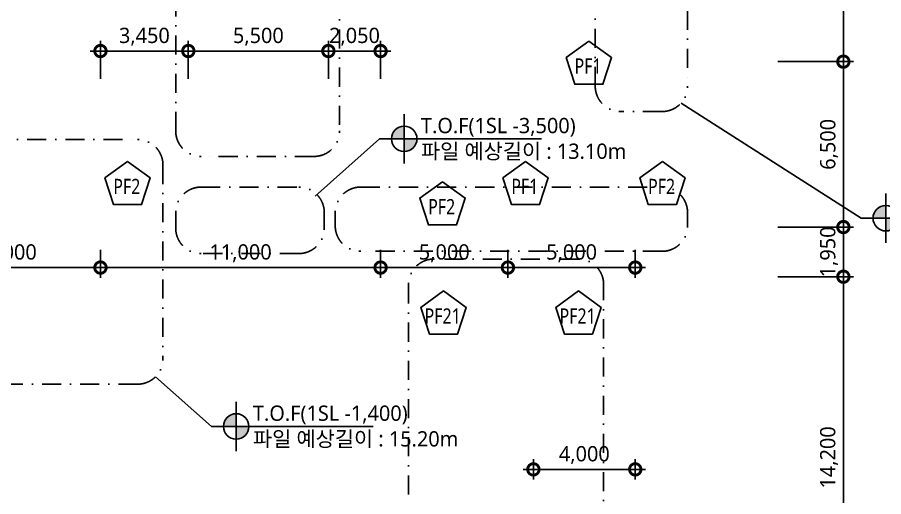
# Model space of a CAD drawing. Header units: millimetres. Extents: x 9300 to 332157, y 4200 to 105100.
# Drawn here: x 88236 to 122255, y 32308 to 51141 of the extents above; entities that cross this region are included whole.
import ezdxf
from ezdxf.enums import TextEntityAlignment as Align

# ---------------------------------------------------------------- set-up
doc = ezdxf.new("R2010")
doc.units = ezdxf.units.MM
doc.header["$LTSCALE"] = 150
doc.linetypes.add('DASHDOT-GAUN', pattern=[10, 5, -2.5, 0, -2.5])
doc.layers.get('DEFPOINTS').update_dxf_attribs({"color": 137})
for name, color, linetype in [('DIM', 7, 'Continuous'), ('S-SYM', 6, 'Continuous'), ('SYM', 6, 'Continuous'), ('SYM-LEAD', 6, 'Continuous'), ('SYM-LEVEL', 7, 'Continuous')]:
    doc.layers.add(name, color=color, linetype=linetype)
doc.styles.add('스타일1', font='malgun.ttf')
doc.dimstyles.new('CJA', dxfattribs={"dimscale": 200, "dimtxt": 3, "dimasz": 1, "dimexe": 2, "dimexo": 3, "dimgap": 1, "dimtad": 1, "dimdec": 0, "dimzin": 1, "dimdsep": 46, "dimlunit": 6, "dimtxsty": '스타일1', "dimblk": 'GAUN-DOT', "dimcen": -2, "dimdle": 2, "dimclrd": 256, "dimclre": 256, "dimclrt": 3, "dimadec": 0, "dimazin": 0, "dimtfac": 1, "dimtdec": 0, "dimtix": 1, "dimtmove": 2, "dimatfit": 3, "dimldrblk": 'DOTSMALL', "dimfxl": 1, "dimtolj": 1, "dimtzin": 1, "dimarcsym": 0})
doc.dimstyles.new('DIM-QD 1', dxfattribs={"dimtxt": 3, "dimasz": 1.5, "dimexe": 1, "dimexo": 0, "dimgap": 1, "dimtad": 1, "dimdec": 3, "dimdsep": 46, "dimlunit": 6, "dimtxsty": '스타일1', "dimblk1": 'ARCHTICK', "dimblk2": 'ARCHTICK', "dimsah": 1, "dimcen": 0, "dimclrd": 256, "dimclre": 256, "dimclrt": 3, "dimazin": 2, "dimtfac": 1, "dimtdec": 3, "dimtix": 1, "dimtmove": 2, "dimatfit": 3, "dimldrblk": 'ARCHTICK', "dimfxl": 1, "dimtolj": 1, "dimtzin": 0, "dimarcsym": 0})

# ---------------------------------------------------------------- blocks, each defined once
blk = doc.blocks.new('str-f')
blk.add_lwpolyline([(0, 469), (-446, 145), (-276, -379), (276, -379), (446, 145)], close=True)
at = {"color": 3, "style": '스타일1'}
blk.add_attdef('F1', text='', height=300, dxfattribs=at).set_placement((-16, -20), align=Align.MIDDLE)
blk = doc.blocks.new('LEVEL1')
at = {"layer": 'SYM-LEVEL'}
h = blk.add_hatch(color=6, dxfattribs=at)
edge = h.paths.add_edge_path()
edge.add_ellipse((4.87, 0), major_axis=(1.77, 1.77), ratio=1, start_angle=405, end_angle=495)
edge.add_line((2.37, 0), (4.87, 0))
edge.add_line((4.87, 0), (4.87, 2.5))
edge = h.paths.add_edge_path()
edge.add_ellipse((4.87, 0), major_axis=(1.77, 1.77), ratio=1, start_angle=225, end_angle=315)
edge.add_line((7.37, 0), (4.87, 0))
edge.add_line((4.87, 0), (4.87, -2.5))
at = {"layer": 'SYM-LEVEL', "color": 6}
for p, q in [((4.87, 4.87), (4.87, -4.87)), ((0, 0), (9.74, 0)), ((9.07, 0), (31.8, 0))]:
    blk.add_line(p, q, dxfattribs=at)
blk.add_ellipse((4.87, 0), major_axis=(1.77, 1.77), ratio=1, start_param=5.497787, end_param=11.780972, dxfattribs=at)
at = {"layer": 'SYM-LEVEL', "color": 3, "style": '스타일1'}
for tag, p in [('1층-바닥마감', (8.16, 1.11)), ('EL-+100', (8.16, -3.93))]:
    blk.add_attdef(tag, p, '', height=3, dxfattribs=at)
blk = doc.blocks.new('GAUN-DOT')
at = {"linetype": 'ByBlock'}
for p, q in [((0, -2), (0, 2)), ((2, 0), (-2, 0))]:
    blk.add_line(p, q, dxfattribs=at)
at = {"const_width": 2.25}
blk.add_lwpolyline([(0, 0.28125, 1), (0, -0.28125, 1)], format="xyb", close=True, dxfattribs=at)
blk = doc.blocks.new('*D49')
at = {"layer": 'DEFPOINTS', "color": 0, "transparency": 16777216}
for p in [(117500, 55900), (117500, 49400), (120673, 49400)]:
    blk.add_point(p, dxfattribs=at)
at = {"layer": 'DIM', "lineweight": -2, "transparency": 16777216}
for p, q in [((118100, 55900), (121073, 55900)), ((120673, 55700), (120673, 49600)), ((118100, 49400), (121073, 49400))]:
    blk.add_line(p, q, dxfattribs=at)
at = {"layer": 'DIM', "lineweight": -2, "transparency": 16777216, "xscale": 200, "yscale": 200, "zscale": 200}
for p, rotation in [((120673, 55900), 90), ((120673, 49400), 270)]:
    blk.add_blockref('GAUN-DOT', p, dxfattribs=dict(at, rotation=rotation))
at = {"layer": 'DIM', "color": 3, "transparency": 16777216, "insert": (120113, 52650), "char_height": 600, "attachment_point": 5, "rotation": 90, "style": '스타일1'}
blk.add_mtext('\\A1;6,500', dxfattribs=at)
blk = doc.blocks.new('_DotSmall')
at = {"color": 0, "linetype": 'ByBlock', "const_width": 0.5}
blk.add_lwpolyline([(-0.0625, 0, 1), (0.0625, 0, 1)], format="xyb", close=True, dxfattribs=at)
blk = doc.blocks.new('*D50')
at = {"layer": 'DEFPOINTS', "color": 0, "transparency": 16777216}
for p in [(117500, 49400), (120673, 49400), (117500, 42900)]:
    blk.add_point(p, dxfattribs=at)
at = {"layer": 'DIM', "lineweight": -2, "transparency": 16777216}
for p, q in [((118100, 49400), (121073, 49400)), ((120673, 43100), (120673, 49200)), ((118100, 42900), (121073, 42900))]:
    blk.add_line(p, q, dxfattribs=at)
at = {"layer": 'DIM', "lineweight": -2, "transparency": 16777216, "xscale": 200, "yscale": 200, "zscale": 200}
for p, rotation in [((120673, 49400), 90), ((120673, 42900), 270)]:
    blk.add_blockref('GAUN-DOT', p, dxfattribs=dict(at, rotation=rotation))
at = {"layer": 'DIM', "color": 3, "transparency": 16777216, "insert": (120113, 46150), "char_height": 600, "attachment_point": 5, "rotation": 90, "style": '스타일1'}
blk.add_mtext('\\A1;6,500', dxfattribs=at)
blk = doc.blocks.new('*D51')
at = {"layer": 'DEFPOINTS', "color": 0, "transparency": 16777216}
for p in [(117500, 42900), (117500, 40950), (120673, 40950)]:
    blk.add_point(p, dxfattribs=at)
at = {"layer": 'DIM', "lineweight": -2, "transparency": 16777216}
for p, q in [((120673, 43100), (120673, 43300)), ((118100, 42900), (121073, 42900)), ((120673, 42900), (120673, 40950)), ((118100, 40950), (121073, 40950)), ((120673, 40750), (120673, 40550))]:
    blk.add_line(p, q, dxfattribs=at)
at = {"layer": 'DIM', "lineweight": -2, "transparency": 16777216, "xscale": 200, "yscale": 200, "zscale": 200}
for p, rotation in [((120673, 42900), 270), ((120673, 40950), 90)]:
    blk.add_blockref('GAUN-DOT', p, dxfattribs=dict(at, rotation=rotation))
at = {"layer": 'DIM', "color": 3, "transparency": 16777216, "insert": (120111, 41925), "char_height": 600, "attachment_point": 5, "rotation": 90, "style": '스타일1'}
blk.add_mtext('\\A1;1,950', dxfattribs=at)
blk = doc.blocks.new('*D52')
at = {"layer": 'DEFPOINTS', "color": 0, "transparency": 16777216}
for p in [(117500, 40950), (120673, 40950), (117500, 26750)]:
    blk.add_point(p, dxfattribs=at)
at = {"layer": 'DIM', "lineweight": -2, "transparency": 16777216}
for p, q in [((118100, 40950), (121073, 40950)), ((120673, 26950), (120673, 40750)), ((118100, 26750), (121073, 26750))]:
    blk.add_line(p, q, dxfattribs=at)
at = {"layer": 'DIM', "lineweight": -2, "transparency": 16777216, "xscale": 200, "yscale": 200, "zscale": 200}
for p, rotation in [((120673, 40950), 90), ((120673, 26750), 270)]:
    blk.add_blockref('GAUN-DOT', p, dxfattribs=dict(at, rotation=rotation))
at = {"layer": 'DIM', "color": 3, "transparency": 16777216, "insert": (120111, 33850), "char_height": 600, "attachment_point": 5, "rotation": 90, "style": '스타일1'}
blk.add_mtext('\\A1;14,200', dxfattribs=at)
blk = doc.blocks.new('*D55')
at = {"layer": 'DEFPOINTS', "color": 0, "transparency": 16777216}
for p in [(108500, 33380), (108500, 32900), (112500, 32900)]:
    blk.add_point(p, dxfattribs=at)
at = {"layer": 'DIM', "lineweight": -2, "transparency": 16777216}
for p, q in [((108500, 33500), (108500, 33780)), ((112500, 33500), (112500, 33780)), ((112300, 33380), (108700, 33380))]:
    blk.add_line(p, q, dxfattribs=at)
at = {"layer": 'DIM', "lineweight": -2, "transparency": 16777216, "xscale": 200, "yscale": 200, "zscale": 200, "rotation": 180}
blk.add_blockref('GAUN-DOT', (108500, 33380), dxfattribs=at)
at = {"layer": 'DIM', "lineweight": -2, "transparency": 16777216, "xscale": 200, "yscale": 200, "zscale": 200}
blk.add_blockref('GAUN-DOT', (112500, 33380), dxfattribs=at)
at = {"layer": 'DIM', "color": 3, "transparency": 16777216, "insert": (110500, 33941), "char_height": 600, "attachment_point": 5, "style": '스타일1'}
blk.add_mtext('\\A1;4,000', dxfattribs=at)
blk = doc.blocks.new('*D56')
at = {"layer": 'DEFPOINTS', "color": 0, "transparency": 16777216}
for p in [(107500, 42600), (112500, 42600), (112500, 41309)]:
    blk.add_point(p, dxfattribs=at)
at = {"layer": 'DIM', "lineweight": -2, "transparency": 16777216}
for p, q in [((107500, 42000), (107500, 40909)), ((112500, 42000), (112500, 40909)), ((107700, 41309), (112300, 41309))]:
    blk.add_line(p, q, dxfattribs=at)
at = {"layer": 'DIM', "lineweight": -2, "transparency": 16777216, "xscale": 200, "yscale": 200, "zscale": 200, "rotation": 180}
blk.add_blockref('GAUN-DOT', (107500, 41309), dxfattribs=at)
at = {"layer": 'DIM', "lineweight": -2, "transparency": 16777216, "xscale": 200, "yscale": 200, "zscale": 200}
blk.add_blockref('GAUN-DOT', (112500, 41309), dxfattribs=at)
at = {"layer": 'DIM', "color": 3, "transparency": 16777216, "insert": (110000, 41869), "char_height": 600, "attachment_point": 5, "style": '스타일1'}
blk.add_mtext('\\A1;5,000', dxfattribs=at)
blk = doc.blocks.new('*D57')
at = {"layer": 'DEFPOINTS', "color": 0, "transparency": 16777216}
for p in [(102500, 42600), (107500, 42600), (102500, 41309)]:
    blk.add_point(p, dxfattribs=at)
at = {"layer": 'DIM', "lineweight": -2, "transparency": 16777216}
for p, q in [((102500, 42000), (102500, 40909)), ((107500, 42000), (107500, 40909)), ((107300, 41309), (102700, 41309))]:
    blk.add_line(p, q, dxfattribs=at)
at = {"layer": 'DIM', "lineweight": -2, "transparency": 16777216, "xscale": 200, "yscale": 200, "zscale": 200, "rotation": 180}
blk.add_blockref('GAUN-DOT', (102500, 41309), dxfattribs=at)
at = {"layer": 'DIM', "lineweight": -2, "transparency": 16777216, "xscale": 200, "yscale": 200, "zscale": 200}
blk.add_blockref('GAUN-DOT', (107500, 41309), dxfattribs=at)
at = {"layer": 'DIM', "color": 3, "transparency": 16777216, "insert": (105000, 41869), "char_height": 600, "attachment_point": 5, "style": '스타일1'}
blk.add_mtext('\\A1;5,000', dxfattribs=at)
blk = doc.blocks.new('*D58')
at = {"layer": 'DEFPOINTS', "color": 0, "transparency": 16777216}
for p in [(91500, 42600), (102500, 42600), (102500, 41309)]:
    blk.add_point(p, dxfattribs=at)
at = {"layer": 'DIM', "lineweight": -2, "transparency": 16777216}
for p, q in [((91500, 42000), (91500, 40909)), ((102500, 42000), (102500, 40909)), ((91700, 41309), (102300, 41309))]:
    blk.add_line(p, q, dxfattribs=at)
at = {"layer": 'DIM', "lineweight": -2, "transparency": 16777216, "xscale": 200, "yscale": 200, "zscale": 200, "rotation": 180}
blk.add_blockref('GAUN-DOT', (91500, 41309), dxfattribs=at)
at = {"layer": 'DIM', "lineweight": -2, "transparency": 16777216, "xscale": 200, "yscale": 200, "zscale": 200}
blk.add_blockref('GAUN-DOT', (102500, 41309), dxfattribs=at)
at = {"layer": 'DIM', "color": 3, "transparency": 16777216, "insert": (97000, 41871), "char_height": 600, "attachment_point": 5, "style": '스타일1'}
blk.add_mtext('\\A1;11,000', dxfattribs=at)
blk = doc.blocks.new('*D59')
at = {"layer": 'DEFPOINTS', "color": 0, "transparency": 16777216}
for p in [(84500, 42600), (91500, 42600), (84500, 41309)]:
    blk.add_point(p, dxfattribs=at)
at = {"layer": 'DIM', "lineweight": -2, "transparency": 16777216}
for p, q in [((84500, 42000), (84500, 40909)), ((91500, 42000), (91500, 40909)), ((91300, 41309), (84700, 41309))]:
    blk.add_line(p, q, dxfattribs=at)
at = {"layer": 'DIM', "lineweight": -2, "transparency": 16777216, "xscale": 200, "yscale": 200, "zscale": 200, "rotation": 180}
blk.add_blockref('GAUN-DOT', (84500, 41309), dxfattribs=at)
at = {"layer": 'DIM', "lineweight": -2, "transparency": 16777216, "xscale": 200, "yscale": 200, "zscale": 200}
blk.add_blockref('GAUN-DOT', (91500, 41309), dxfattribs=at)
at = {"layer": 'DIM', "color": 3, "transparency": 16777216, "insert": (88000, 41869), "char_height": 600, "attachment_point": 5, "style": '스타일1'}
blk.add_mtext('\\A1;7,000', dxfattribs=at)
blk = doc.blocks.new('*D76')
at = {"layer": 'DEFPOINTS', "color": 0, "transparency": 16777216}
for p in [(94950, 49817), (94950, 48131), (100450, 48131)]:
    blk.add_point(p, dxfattribs=at)
at = {"layer": 'DIM', "lineweight": -2, "transparency": 16777216}
for p, q in [((94950, 48731), (94950, 50217)), ((100450, 48731), (100450, 50217)), ((100250, 49817), (95150, 49817))]:
    blk.add_line(p, q, dxfattribs=at)
at = {"layer": 'DIM', "lineweight": -2, "transparency": 16777216, "xscale": 200, "yscale": 200, "zscale": 200, "rotation": 180}
blk.add_blockref('GAUN-DOT', (94950, 49817), dxfattribs=at)
at = {"layer": 'DIM', "lineweight": -2, "transparency": 16777216, "xscale": 200, "yscale": 200, "zscale": 200}
blk.add_blockref('GAUN-DOT', (100450, 49817), dxfattribs=at)
at = {"layer": 'DIM', "color": 3, "transparency": 16777216, "insert": (97700, 50377), "char_height": 600, "attachment_point": 5, "style": '스타일1'}
blk.add_mtext('\\A1;5,500', dxfattribs=at)
blk = doc.blocks.new('*D77')
at = {"layer": 'DEFPOINTS', "color": 0, "transparency": 16777216}
for p in [(102500, 49817), (100450, 48131), (102500, 48131)]:
    blk.add_point(p, dxfattribs=at)
at = {"layer": 'DIM', "lineweight": -2, "transparency": 16777216}
for p, q in [((100450, 48731), (100450, 50217)), ((102500, 48731), (102500, 50217)), ((100250, 49817), (100050, 49817)), ((100450, 49817), (102500, 49817)), ((102700, 49817), (102900, 49817))]:
    blk.add_line(p, q, dxfattribs=at)
at = {"layer": 'DIM', "lineweight": -2, "transparency": 16777216, "xscale": 200, "yscale": 200, "zscale": 200}
blk.add_blockref('GAUN-DOT', (100450, 49817), dxfattribs=at)
at = {"layer": 'DIM', "lineweight": -2, "transparency": 16777216, "xscale": 200, "yscale": 200, "zscale": 200, "rotation": 180}
blk.add_blockref('GAUN-DOT', (102500, 49817), dxfattribs=at)
at = {"layer": 'DIM', "color": 3, "transparency": 16777216, "insert": (101475, 50377), "char_height": 600, "attachment_point": 5, "style": '스타일1'}
blk.add_mtext('\\A1;2,050', dxfattribs=at)
blk = doc.blocks.new('*D78')
at = {"layer": 'DEFPOINTS', "color": 0, "transparency": 16777216}
for p in [(94950, 49817), (91500, 48131), (94950, 48131)]:
    blk.add_point(p, dxfattribs=at)
at = {"layer": 'DIM', "lineweight": -2, "transparency": 16777216}
for p, q in [((91500, 48731), (91500, 50217)), ((94950, 48731), (94950, 50217)), ((91700, 49817), (94750, 49817))]:
    blk.add_line(p, q, dxfattribs=at)
at = {"layer": 'DIM', "lineweight": -2, "transparency": 16777216, "xscale": 200, "yscale": 200, "zscale": 200, "rotation": 180}
blk.add_blockref('GAUN-DOT', (91500, 49817), dxfattribs=at)
at = {"layer": 'DIM', "lineweight": -2, "transparency": 16777216, "xscale": 200, "yscale": 200, "zscale": 200}
blk.add_blockref('GAUN-DOT', (94950, 49817), dxfattribs=at)
at = {"layer": 'DIM', "color": 3, "transparency": 16777216, "insert": (93225, 50377), "char_height": 600, "attachment_point": 5, "style": '스타일1'}
blk.add_mtext('\\A1;3,450', dxfattribs=at)
blk = doc.blocks.new('_ARCHTICK')
at = {"color": 0, "linetype": 'ByBlock', "const_width": 0.15}
blk.add_lwpolyline([(-0.5, -0.5), (0.5, 0.5)], dxfattribs=at)

msp = doc.modelspace()

# ---------------------------------------------------------------- linework, layer by layer
at = {"layer": 'SYM'}
for p, q in [((121365.1, 43248.9), (114300.6, 47774.6)), ((95854.9, 35066.4), (93662, 37019.5))]:
    msp.add_line(p, q, dxfattribs=at)
at = {"layer": 'SYM', "color": 3, "linetype": 'DASHDOT-GAUN'}
for points in [[(90886.2, 65164.7), (99889, 65164.7, -0.4142136), (100889, 64164.7), (100889, 46675.7, -0.4142136), (99889, 45675.7), (95454.9, 45675.7, -0.4142136), (94454.9, 46675.7), (94454.9, 59382.1, 0.4142136), (93454.9, 60382.1), (90886.2, 60382.1, -0.4142136), (89886.2, 61382.1), (89886.2, 64164.7, -0.4142136)], [(111927.8, 59906.5), (113553.9, 59906.5, -0.4142136), (114553.9, 58906.5), (114553.9, 48439.7, -0.4142136), (113553.9, 47439.7), (111927.8, 47439.7, -0.4142136), (110927.8, 48439.7), (110927.8, 58906.5, -0.4142136)], [(92954.9, 36726.6), (82620.8, 36726.6, -0.4142136), (81620.8, 37726.6), (81620.8, 45339.1, -0.4142136), (82620.8, 46339.1), (92954.9, 46339.1, -0.4142136), (93954.9, 45339.1), (93954.9, 37726.6, -0.4142136)], [(99289, 41859.2), (95454.9, 41859.2, -0.4142136), (94454.9, 42859.2), (94454.9, 43471.7, -0.4142136), (95454.9, 44471.7), (99289, 44471.7, -0.4142136), (100289, 43471.7), (100289, 42859.2, -0.4142136)], [(101719, 44471.7), (113553.9, 44471.7, -0.4142136), (114553.9, 43471.7), (114553.9, 42948.2, -0.4142136), (113553.9, 41948.2), (101719, 41948.2, -0.4142136), (100719, 42948.2), (100719, 43471.7, -0.4142136)], [(104599, 22525.6), (110258.8, 22525.6, 0.4142136), (111258.8, 23525.6), (111258.8, 40645.2, 0.4142136), (110258.8, 41645.2), (104599, 41645.2, 0.4142136), (103599, 40645.2), (103599, 23525.6, 0.4142136)]]:
    msp.add_lwpolyline(points, format="xyb", close=True, dxfattribs=at)

# ---------------------------------------------------------------- block references
at = {"layer": 'SYM', "linetype": 'Continuous'}
ref = msp.add_blockref('str-f', (110679.3, 49268.3), dxfattribs=dict(at, xscale=2, yscale=2, zscale=2))
ref.add_attrib('F1', 'PF1', dxfattribs={"layer": 'S-SYM', "color": 3, "height": 600, "style": '스타일1', "width": 0.8}).set_placement((110647.8, 49227.4), align=Align.MIDDLE)
ref = msp.add_blockref('str-f', (92565.6, 44541), dxfattribs=dict(at, xscale=2, yscale=2, zscale=2))
ref.add_attrib('F1', 'PF2', dxfattribs={"layer": 'S-SYM', "color": 3, "height": 600, "style": '스타일1', "width": 0.8}).set_placement((92534, 44500.1), align=Align.MIDDLE)
ref = msp.add_blockref('str-f', (108194.2, 44541), dxfattribs=dict(at, xscale=2, yscale=2, zscale=2))
ref.add_attrib('F1', 'PF1', dxfattribs={"layer": 'S-SYM', "color": 3, "height": 600, "style": '스타일1', "width": 0.8}).set_placement((108162.7, 44500.1), align=Align.MIDDLE)
ref = msp.add_blockref('str-f', (113565.6, 44541), dxfattribs=dict(at, xscale=2, yscale=2, zscale=2))
ref.add_attrib('F1', 'PF2', dxfattribs={"layer": 'S-SYM', "color": 3, "height": 600, "style": '스타일1', "width": 0.8}).set_placement((113534, 44500.1), align=Align.MIDDLE)
ref = msp.add_blockref('str-f', (104931, 43746), dxfattribs=dict(at, xscale=2, yscale=2, zscale=2))
ref.add_attrib('F1', 'PF2', dxfattribs={"layer": 'S-SYM', "color": 3, "height": 600, "style": '스타일1', "width": 0.8}).set_placement((104899.5, 43705.1), align=Align.MIDDLE)
ref = msp.add_blockref('str-f', (104969.5, 39451.4), dxfattribs=dict(at, xscale=2, yscale=2, zscale=2))
ref.add_attrib('F1', 'PF21', dxfattribs={"layer": 'S-SYM', "color": 3, "height": 600, "style": '스타일1', "width": 0.8}).set_placement((104937.9, 39410.5), align=Align.MIDDLE)
ref = msp.add_blockref('str-f', (110269.1, 39451.4), dxfattribs=dict(at, xscale=2, yscale=2, zscale=2))
ref.add_attrib('F1', 'PF21', dxfattribs={"layer": 'S-SYM', "color": 3, "height": 600, "style": '스타일1', "width": 0.8}).set_placement((110237.5, 39410.5), align=Align.MIDDLE)
at = {"layer": 'SYM-LEVEL', "xscale": 200, "yscale": 200, "zscale": 200}
for p, values in [((102453, 46367), {'EL-+100': '파일 예상길이 : 13.10m', '1층-바닥마감': 'T.O.F(1SL -3,500)'}), ((121365.1, 43248.9), {'EL-+100': '파일 예상길이 : 14.20m', '1층-바닥마감': 'T.O.F(1SL -2,400)'}), ((95854.9, 35066.4), {'EL-+100': '파일 예상길이 : 15.20m', '1층-바닥마감': 'T.O.F(1SL -1,400)'})]:
    msp.add_blockref('LEVEL1', p, dxfattribs=at).add_auto_attribs(values)

# ---------------------------------------------------------------- dimensions: what is measured, and where the dimension line sits
at = {"layer": 'DIM'}
for base, p1, p2, angle, picture, middle in [((120673, 49400), (117500, 55900), (117500, 49400), 90, '*D49', (120112.7, 52650)), ((94950, 49816.5), (91500, 48130.7), (94950, 48130.7), 180, '*D78', (93225, 50376.9)), ((102500, 49816.5), (100450, 48130.7), (102500, 48130.7), 180, '*D77', (101475, 50376.9)), ((120673, 49400), (117500, 42900), (117500, 49400), 270, '*D50', (120112.7, 46150)), ((120673, 40950), (117500, 42900), (117500, 40950), 90, '*D51', (120111.1, 41925)), ((84500, 41308.7), (91500, 42600), (84500, 42600), 180, '*D59', (88000, 41869)), ((102500, 41308.7), (91500, 42600), (102500, 42600), 0, '*D58', (97000, 41870.6)), ((102500, 41308.7), (107500, 42600), (102500, 42600), 180, '*D57', (105000, 41869)), ((120673, 40950), (117500, 26750), (117500, 40950), 270, '*D52', (120111.1, 33850))]:
    dim = msp.add_linear_dim(base=base, p1=p1, p2=p2, angle=angle, dimstyle='CJA', dxfattribs=at)
    dim.commit()
    dim.dimension.update_dxf_attribs({"geometry": picture, "text_midpoint": middle})
for base, p1, p2, picture, middle in [((94950, 49816.5), (100450, 48130.7), (94950, 48130.7), '*D76', (97700, 50376.9)), ((112500, 41308.7), (107500, 42600), (112500, 42600), '*D56', (110000, 41869)), ((108500, 33380.5), (112500, 32900), (108500, 32900), '*D55', (110500, 33940.8))]:
    dim = msp.add_linear_dim(base=base, p1=p1, p2=p2, dimstyle='CJA', dxfattribs=at)
    dim.commit()
    dim.dimension.update_dxf_attribs({"geometry": picture, "text_midpoint": middle})

# ---------------------------------------------------------------- leaders
at = {"layer": 'SYM-LEAD'}
msp.add_leader([(99925, 44115.5), (102453, 46367), (103853, 46367)], dimstyle='DIM-QD 1', override={"dimscale": 150, "dimasz": 2, "dimgap": 0, "dimtad": 0, "dimclrd": 6, "dimldrblk": 'None'}, dxfattribs=at)

doc.saveas('drawing.dxf')
